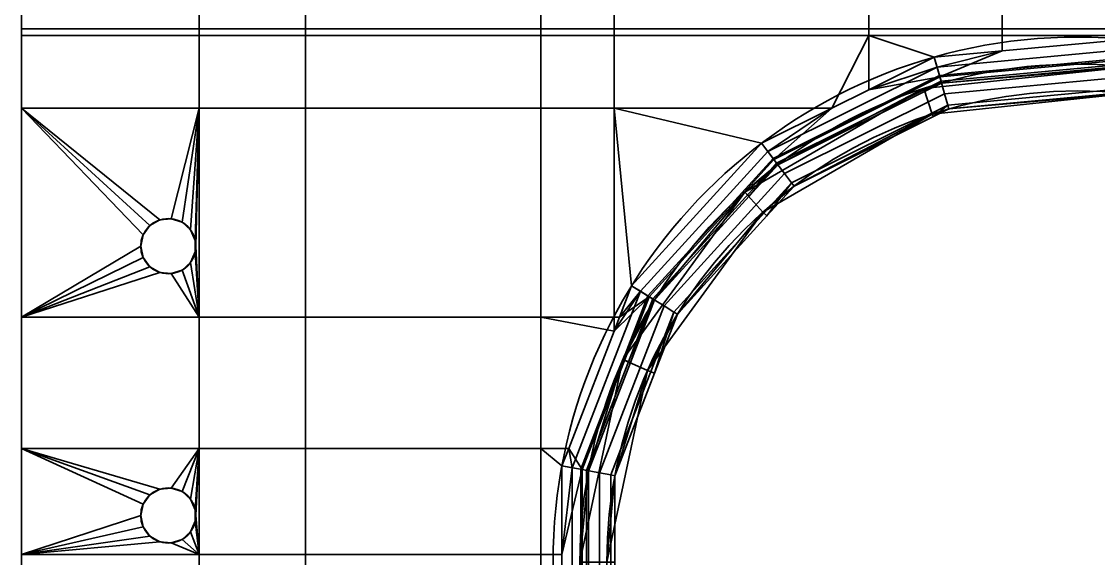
# Model space of a CAD drawing. Header units: millimetres. Extents: x 0 to 430, y 0 to 190.
# Drawn here: x 1.5 to 81.5, y 95.3 to 135.2 of the extents above; entities that cross this region are included whole.
import ezdxf

# ---------------------------------------------------------------- set-up
doc = ezdxf.new("R2010")
doc.units = ezdxf.units.MM
doc.layers.add('1', color=7, linetype='Continuous', true_color=0xffffff)

# ---------------------------------------------------------------- blocks, each defined once
blk = doc.blocks.new('UG_SURFACE_001')
at = {"layer": '1', "color": 252, "linetype": 'Continuous', "lineweight": 35}
for points in [[(14.704899, 135.707468, 3.5), (1.5, 135.707468, 3.5), (1.5, 134.602293, 3.5), (14.704899, 134.602293, 3.5)], [(14.704899, 134.602293, 1.5), (1.5, 134.602293, 1.5), (1.5, 135.707468, 1.5), (14.704899, 135.707468, 1.5)], [(1.5, 134.602293, 3.5), (1.5, 135.707468, 3.5), (1.5, 135.707468, 1.5), (1.5, 134.602293, 1.5)], [(22.593468, 135.707468, 3.5), (14.704899, 135.707468, 3.5), (14.704899, 134.602293, 3.5), (22.593468, 134.602293, 3.5)], [(22.593468, 134.602293, 1.5), (14.704899, 134.602293, 1.5), (14.704899, 135.707468, 1.5), (22.593468, 135.707468, 1.5)], [(40.102527, 135.707468, 3.5), (22.593468, 135.707468, 3.5), (22.593468, 134.602293, 3.5), (40.102527, 134.602293, 3.5)], [(40.102527, 134.602293, 1.5), (22.593468, 134.602293, 1.5), (22.593468, 135.707468, 1.5), (40.102527, 135.707468, 1.5)], [(45.534927, 135.707468, 3.5), (40.102527, 135.707468, 3.5), (40.102527, 134.602293, 3.5), (45.534927, 134.602293, 3.5)], [(45.534927, 134.602293, 1.5), (40.102527, 134.602293, 1.5), (40.102527, 135.707468, 1.5), (45.534927, 135.707468, 1.5)], [(64.467095, 135.707468, 3.5), (45.534927, 135.707468, 3.5), (45.534927, 134.602293, 3.5), (64.467095, 134.602293, 3.5)], [(64.467095, 134.602293, 1.5), (45.534927, 134.602293, 1.5), (45.534927, 135.707468, 1.5), (64.467095, 135.707468, 1.5)], [(74.371278, 135.707468, 3.5), (64.467095, 135.707468, 3.5), (64.467095, 134.602293, 3.5), (74.371278, 134.602293, 3.5)], [(74.371278, 134.602293, 1.5), (64.467095, 134.602293, 1.5), (64.467095, 135.707468, 1.5), (74.371278, 135.707468, 1.5)], [(84.296733, 135.707468, 3.5), (74.371278, 135.707468, 3.5), (74.371278, 134.602293, 3.5), (84.296733, 134.602293, 3.5)], [(84.296733, 134.602293, 1.5), (74.371278, 134.602293, 1.5), (74.371278, 135.707468, 1.5), (84.296733, 135.707468, 1.5)], [(14.704899, 134.602293, 3.5), (1.5, 134.602293, 3.5), (1.5, 134.107456, 3.5), (14.704899, 134.107456, 3.5)], [(14.704899, 134.107456, 1.5), (1.5, 134.107456, 1.5), (1.5, 134.602293, 1.5), (14.704899, 134.602293, 1.5)], [(1.5, 134.107456, 3.5), (1.5, 134.602293, 3.5), (1.5, 134.602293, 1.5), (1.5, 134.107456, 1.5)], [(22.593468, 134.602293, 3.5), (14.704899, 134.602293, 3.5), (14.704899, 134.107456, 3.5), (22.593468, 134.107456, 3.5)], [(22.593468, 134.107456, 1.5), (14.704899, 134.107456, 1.5), (14.704899, 134.602293, 1.5), (22.593468, 134.602293, 1.5)], [(40.102527, 134.602293, 3.5), (22.593468, 134.602293, 3.5), (22.593468, 134.107456, 3.5), (40.102527, 134.107456, 3.5)], [(40.102527, 134.107456, 1.5), (22.593468, 134.107456, 1.5), (22.593468, 134.602293, 1.5), (40.102527, 134.602293, 1.5)], [(45.534927, 134.602293, 3.5), (40.102527, 134.602293, 3.5), (40.102527, 134.107456, 3.5), (45.534927, 134.107456, 3.5)], [(45.534927, 134.107456, 1.5), (40.102527, 134.107456, 1.5), (40.102527, 134.602293, 1.5), (45.534927, 134.602293, 1.5)], [(64.467095, 134.602293, 3.5), (45.534927, 134.602293, 3.5), (45.534927, 134.107456, 3.5), (64.467095, 134.107456, 3.5)], [(64.467095, 134.107456, 1.5), (45.534927, 134.107456, 1.5), (45.534927, 134.602293, 1.5), (64.467095, 134.602293, 1.5)], [(74.371278, 134.602293, 3.5), (64.467095, 134.602293, 3.5), (64.467095, 134.107456, 3.5), (74.371278, 134.107456, 3.5)], [(74.371278, 134.107456, 1.5), (64.467095, 134.107456, 1.5), (64.467095, 134.602293, 1.5), (74.371278, 134.602293, 1.5)], [(84.296733, 134.602293, 3.5), (74.371278, 134.602293, 3.5), (74.371278, 134.107456, 3.5), (84.296733, 134.107456, 3.5)], [(84.296733, 134.107456, 1.5), (74.371278, 134.107456, 1.5), (74.371278, 134.602293, 1.5), (84.296733, 134.602293, 1.5)], [(14.704899, 134.107456, 3.5), (1.5, 134.107456, 3.5), (1.5, 128.726453, 3.5), (14.704899, 128.726453, 3.5)], [(14.704899, 128.726453, 1.5), (1.5, 128.726453, 1.5), (1.5, 134.107456, 1.5), (14.704899, 134.107456, 1.5)], [(1.5, 128.726453, 3.5), (1.5, 134.107456, 3.5), (1.5, 134.107456, 1.5), (1.5, 128.726453, 1.5)], [(22.593468, 134.107456, 3.5), (14.704899, 134.107456, 3.5), (14.704899, 128.726453, 3.5), (22.593468, 128.726453, 3.5)], [(22.593468, 128.726453, 1.5), (14.704899, 128.726453, 1.5), (14.704899, 134.107456, 1.5), (22.593468, 134.107456, 1.5)], [(40.102527, 134.107456, 3.5), (22.593468, 134.107456, 3.5), (22.593468, 128.726453, 3.5), (40.102527, 128.726453, 3.5)], [(40.102527, 128.726453, 1.5), (22.593468, 128.726453, 1.5), (22.593468, 134.107456, 1.5), (40.102527, 134.107456, 1.5)], [(45.534927, 134.107456, 3.5), (40.102527, 134.107456, 3.5), (40.102527, 128.726453, 3.5), (45.534927, 128.726453, 3.5)], [(45.534927, 128.726453, 1.5), (40.102527, 128.726453, 1.5), (40.102527, 134.107456, 1.5), (45.534927, 134.107456, 1.5)], [(64.467095, 134.107456, 3.5), (45.534927, 134.107456, 3.5), (45.534927, 128.726453, 3.5), (61.726347, 128.726453, 3.5)], [(61.726347, 128.726453, 1.5), (45.534927, 128.726453, 1.5), (45.534927, 134.107456, 1.5), (64.467095, 134.107456, 1.5)], [(61.726347, 128.726453, 3.5), (64.467095, 130.09119, 3.5), (64.467095, 134.107456, 3.5)], [(64.467095, 134.107456, 1.5), (64.467095, 130.09119, 1.5), (61.726347, 128.726453, 1.5)], [(64.467095, 134.107456, 3.5), (64.467095, 130.09119, 3.5), (69.327146, 132.511199, 3.5)], [(69.327146, 132.511199, 3.5), (74.371278, 132.978603, 3.5), (74.371278, 134.107456, 3.5), (64.467095, 134.107456, 3.5)], [(64.467095, 134.107456, 1.5), (74.371278, 134.107456, 1.5), (74.371278, 132.978603, 1.5), (69.327146, 132.511199, 1.5)], [(69.327146, 132.511199, 1.5), (64.467095, 130.09119, 1.5), (64.467095, 134.107456, 1.5)], [(69.536597, 131.775051, 3.652241), (83.527848, 133.071527, 3.652241), (83.598465, 133.833632, 3.5), (74.371278, 132.978603, 3.5)], [(74.371278, 132.978603, 1.5), (83.598465, 133.833632, 1.5), (83.457224, 132.309422, 1.804482), (69.746047, 131.038904, 1.804482)], [(84.296733, 134.107456, 3.5), (74.371278, 134.107456, 3.5), (74.371278, 132.978603, 3.5), (83.598465, 133.833632, 3.5)], [(83.598465, 133.833632, 1.5), (74.371278, 132.978603, 1.5), (74.371278, 134.107456, 1.5), (84.296733, 134.107456, 1.5)], [(74.371278, 132.978603, 3.5), (69.327146, 132.511199, 3.5), (69.536597, 131.775051, 3.652241)], [(69.746047, 131.038904, 1.804482), (69.327146, 132.511199, 1.5), (74.371278, 132.978603, 1.5)], [(69.714159, 131.150976, 4.085787), (83.467975, 132.425457, 4.085787), (83.527848, 133.071527, 3.652241), (69.536597, 131.775051, 3.652241)], [(69.536597, 131.775051, 3.652241), (69.327146, 132.511199, 3.5), (64.467095, 130.09119, 3.5)], [(64.467095, 130.09119, 1.5), (69.327146, 132.511199, 1.5), (69.746047, 131.038904, 1.804482)], [(69.832809, 130.733982, 4.734633), (83.427973, 131.993756, 4.734633), (83.467975, 132.425457, 4.085787), (69.714159, 131.150976, 4.085787)], [(69.746047, 131.038904, 1.804482), (83.457224, 132.309422, 1.804482), (83.337493, 131.017268, 2.671573), (70.101179, 129.790753, 2.671573)], [(64.467095, 130.09119, 3.5), (61.726347, 128.726453, 3.5), (56.958485, 125.5119, 3.652241), (69.536597, 131.775051, 3.652241)], [(57.349503, 124.994107, 4.085787), (69.714159, 131.150976, 4.085787), (69.536597, 131.775051, 3.652241), (56.958485, 125.5119, 3.652241)], [(69.874473, 130.587548, 5.5), (68.566374, 130.189091, 11.5), (83.86755, 131.797314, 11.5)], [(69.184408, 128.286973, 11.5), (83.658494, 129.808262, 11.5), (83.86755, 131.797314, 11.5), (68.566374, 130.189091, 11.5)], [(69.874473, 130.587548, 5.5), (83.413929, 131.842166, 5.5), (83.427973, 131.993756, 4.734633), (69.832809, 130.733982, 4.734633)], [(83.86755, 131.797314, 11.5), (83.413929, 131.842166, 5.5), (69.874473, 130.587548, 5.5)], [(57.610773, 124.648131, 4.734633), (69.832809, 130.733982, 4.734633), (69.714159, 131.150976, 4.085787), (57.349503, 124.994107, 4.085787)], [(69.746047, 131.038904, 1.804482), (57.419721, 124.901123, 1.804482), (61.726347, 128.726453, 1.5), (64.467095, 130.09119, 1.5)], [(57.419721, 124.901123, 1.804482), (69.746047, 131.038904, 1.804482), (70.101179, 129.790753, 2.671573), (58.201756, 123.865537, 2.671573)], [(69.832809, 130.733982, 4.734633), (57.610773, 124.648131, 4.734633), (57.702519, 124.526635, 5.5), (68.667278, 129.986435, 5.5)], [(69.874473, 130.587548, 5.5), (68.667278, 129.986435, 5.5), (68.566374, 130.189091, 11.5)], [(68.667278, 129.986435, 5.5), (69.874473, 130.587548, 5.5), (69.832809, 130.733982, 4.734633)], [(70.101179, 129.790753, 2.671573), (83.337493, 131.017268, 2.671573), (83.257489, 130.15388, 3.969266), (70.338473, 128.95675, 3.969266)], [(57.702519, 124.526635, 5.5), (55.242166, 122.496359, 11.5), (68.566374, 130.189091, 11.5)], [(68.566374, 130.189091, 11.5), (55.242166, 122.496359, 11.5), (56.580428, 121.010073, 11.5), (69.184408, 128.286973, 11.5)], [(68.566374, 130.189091, 11.5), (68.667278, 129.986435, 5.5), (57.702519, 124.526635, 5.5)], [(58.201756, 123.865537, 2.671573), (70.101179, 129.790753, 2.671573), (70.338473, 128.95675, 3.969266), (58.724295, 123.173587, 3.969266)], [(83.658494, 129.808262, 11.5), (69.184408, 128.286973, 11.5), (70.421793, 128.663898, 5.5)], [(70.338473, 128.95675, 3.969266), (83.257489, 130.15388, 3.969266), (83.229393, 129.8507, 5.5), (70.421793, 128.663898, 5.5)], [(70.421793, 128.663898, 5.5), (83.229393, 129.8507, 5.5), (83.658494, 129.808262, 11.5)], [(69.279857, 128.095284, 5.5), (58.907788, 122.930601, 5.5), (58.724295, 123.173587, 3.969266), (70.338473, 128.95675, 3.969266)], [(70.338473, 128.95675, 3.969266), (70.421793, 128.663898, 5.5), (69.279857, 128.095284, 5.5)], [(1.5, 128.726453, 3.5), (11.037867, 119.998708, 3.5), (11.7761, 120.424926, 3.5)], [(1.5, 128.726453, 3.5), (1.5, 113.211535, 3.5), (10.359584, 118.475258, 3.5), (10.536816, 119.309068, 3.5)], [(11.7761, 120.424926, 3.5), (12.623868, 120.514028, 3.5), (14.704899, 128.726453, 3.5), (1.5, 128.726453, 3.5)], [(10.536816, 119.309068, 3.5), (11.037867, 119.998708, 3.5), (1.5, 128.726453, 3.5)], [(1.5, 128.726453, 1.5), (14.704899, 128.726453, 1.5), (12.623868, 120.514028, 1.5), (11.7761, 120.424926, 1.5)], [(1.5, 128.726453, 1.5), (11.037867, 119.998708, 1.5), (10.536816, 119.309068, 1.5)], [(11.7761, 120.424926, 1.5), (11.037867, 119.998708, 1.5), (1.5, 128.726453, 1.5)], [(10.536816, 119.309068, 1.5), (10.359584, 118.475258, 1.5), (1.5, 113.211535, 1.5), (1.5, 128.726453, 1.5)], [(1.5, 113.211535, 3.5), (1.5, 128.726453, 3.5), (1.5, 128.726453, 1.5), (1.5, 113.211535, 1.5)], [(12.623868, 120.514028, 3.5), (13.434584, 120.250612, 3.5), (14.704899, 128.726453, 3.5)], [(14.704899, 128.726453, 1.5), (13.434584, 120.250612, 1.5), (12.623868, 120.514028, 1.5)], [(14.704899, 128.726453, 3.5), (13.434584, 120.250612, 3.5), (14.068069, 119.680218, 3.5)], [(14.068069, 119.680218, 1.5), (13.434584, 120.250612, 1.5), (14.704899, 128.726453, 1.5)], [(14.068069, 119.680218, 3.5), (14.414787, 118.901476, 3.5), (14.704899, 128.726453, 3.5)], [(14.414787, 118.901476, 1.5), (14.068069, 119.680218, 1.5), (14.704899, 128.726453, 1.5)], [(14.704899, 113.211535, 3.5), (14.704899, 128.726453, 3.5), (14.414787, 118.901476, 3.5), (14.414787, 118.04904, 3.5)], [(14.459585, 118.475258, 1.5), (14.414787, 118.901476, 1.5), (14.704899, 128.726453, 1.5)], [(14.704899, 128.726453, 1.5), (14.704899, 113.211535, 1.5), (14.459585, 118.475258, 1.5)], [(22.593468, 128.726453, 3.5), (14.704899, 128.726453, 3.5), (14.704899, 113.211535, 3.5), (22.593468, 113.211535, 3.5)], [(22.593468, 113.211535, 1.5), (14.704899, 113.211535, 1.5), (14.704899, 128.726453, 1.5), (22.593468, 128.726453, 1.5)], [(40.102527, 128.726453, 3.5), (22.593468, 128.726453, 3.5), (22.593468, 113.211535, 3.5), (40.102527, 113.211535, 3.5)], [(40.102527, 113.211535, 1.5), (22.593468, 113.211535, 1.5), (22.593468, 128.726453, 1.5), (40.102527, 128.726453, 1.5)], [(45.534927, 128.726453, 3.5), (40.102527, 128.726453, 3.5), (40.102527, 113.211535, 3.5), (45.534927, 113.211535, 3.5)], [(45.534927, 113.211535, 1.5), (40.102527, 113.211535, 1.5), (40.102527, 128.726453, 1.5), (45.534927, 128.726453, 1.5)], [(45.534927, 128.726453, 3.5), (46.841532, 115.530856, 3.5), (56.49725, 126.122668, 3.5)], [(45.534927, 128.726453, 3.5), (45.534927, 113.211535, 3.5), (45.943022, 113.211535, 3.5), (46.841532, 115.530856, 3.5)], [(56.49725, 126.122668, 3.5), (61.726347, 128.726453, 3.5), (45.534927, 128.726453, 3.5)], [(45.534927, 128.726453, 1.5), (61.726347, 128.726453, 1.5), (56.49725, 126.122668, 1.5)], [(56.49725, 126.122668, 1.5), (46.841532, 115.530856, 1.5), (45.534927, 128.726453, 1.5)], [(46.841532, 115.530856, 1.5), (45.943022, 113.211535, 1.5), (45.534927, 113.211535, 1.5), (45.534927, 128.726453, 1.5)], [(61.726347, 128.726453, 3.5), (56.49725, 126.122668, 3.5), (56.958485, 125.5119, 3.652241)], [(57.419721, 124.901123, 1.804482), (56.49725, 126.122668, 1.5), (61.726347, 128.726453, 1.5)], [(69.184408, 128.286973, 11.5), (56.580428, 121.010073, 11.5), (58.907788, 122.930601, 5.5)], [(58.907788, 122.930601, 5.5), (69.279857, 128.095284, 5.5), (69.184408, 128.286973, 11.5)], [(69.184408, 128.286973, 11.5), (69.279857, 128.095284, 5.5), (70.421793, 128.663898, 5.5)], [(47.492258, 115.127943, 3.652241), (56.958485, 125.5119, 3.652241), (56.49725, 126.122668, 3.5), (46.841532, 115.530856, 3.5)], [(46.841532, 115.530856, 1.5), (56.49725, 126.122668, 1.5), (57.419721, 124.901123, 1.804482), (48.142988, 114.725024, 1.804482)], [(48.043922, 114.786364, 4.085787), (57.349503, 124.994107, 4.085787), (56.958485, 125.5119, 3.652241), (47.492258, 115.127943, 3.652241)], [(48.412528, 114.558138, 4.734633), (57.610773, 124.648131, 4.734633), (57.349503, 124.994107, 4.085787), (48.043922, 114.786364, 4.085787)], [(48.142988, 114.725024, 1.804482), (57.419721, 124.901123, 1.804482), (58.201756, 123.865537, 2.671573), (49.246307, 114.04188, 2.671573)], [(57.610773, 124.648131, 4.734633), (48.412528, 114.558138, 4.734633), (48.541967, 114.477992, 5.5), (55.575039, 122.192904, 5.5)], [(57.702519, 124.526635, 5.5), (55.575039, 122.192904, 5.5), (55.242166, 122.496359, 11.5)], [(55.575039, 122.192904, 5.5), (57.702519, 124.526635, 5.5), (57.610773, 124.648131, 4.734633)], [(49.246307, 114.04188, 2.671573), (58.201756, 123.865537, 2.671573), (58.724295, 123.173587, 3.969266), (49.983524, 113.585413, 3.969266)], [(48.541967, 114.477992, 5.5), (46.198819, 110.049255, 11.5), (55.242166, 122.496359, 11.5)], [(48.02591, 109.235786, 11.5), (56.580428, 121.010073, 11.5), (55.242166, 122.496359, 11.5), (46.198819, 110.049255, 11.5)], [(55.242166, 122.496359, 11.5), (55.575039, 122.192904, 5.5), (48.541967, 114.477992, 5.5)], [(56.895308, 120.723017, 5.5), (50.242402, 113.425128, 5.5), (49.983524, 113.585413, 3.969266), (58.724295, 123.173587, 3.969266)], [(56.580428, 121.010073, 11.5), (56.895308, 120.723017, 5.5), (58.907788, 122.930601, 5.5)], [(58.724295, 123.173587, 3.969266), (58.907788, 122.930601, 5.5), (56.895308, 120.723017, 5.5)], [(56.580428, 121.010073, 11.5), (48.02591, 109.235786, 11.5), (50.242402, 113.425128, 5.5)], [(50.242402, 113.425128, 5.5), (56.895308, 120.723017, 5.5), (56.580428, 121.010073, 11.5)], [(11.7761, 120.424926, 1.5), (11.7761, 120.424926, 3.5), (11.037867, 119.998708, 3.5), (11.037867, 119.998708, 1.5)], [(12.623868, 120.514028, 1.5), (12.623868, 120.514028, 3.5), (11.7761, 120.424926, 3.5), (11.7761, 120.424926, 1.5)], [(13.434584, 120.250612, 1.5), (13.434584, 120.250612, 3.5), (12.623868, 120.514028, 3.5), (12.623868, 120.514028, 1.5)], [(14.068069, 119.680218, 1.5), (14.068069, 119.680218, 3.5), (13.434584, 120.250612, 3.5), (13.434584, 120.250612, 1.5)], [(10.536816, 119.309068, 1.5), (10.536816, 119.309068, 3.5), (10.359584, 118.475258, 3.5), (10.359584, 118.475258, 1.5)], [(11.037867, 119.998708, 1.5), (11.037867, 119.998708, 3.5), (10.536816, 119.309068, 3.5), (10.536816, 119.309068, 1.5)], [(14.414787, 118.901476, 1.5), (14.414787, 118.901476, 3.5), (14.068069, 119.680218, 3.5), (14.068069, 119.680218, 1.5)], [(10.536816, 117.641449, 3.5), (10.359584, 118.475258, 3.5), (1.5, 113.211535, 3.5)], [(1.5, 113.211535, 1.5), (10.359584, 118.475258, 1.5), (10.536816, 117.641449, 1.5)], [(10.359584, 118.475258, 1.5), (10.359584, 118.475258, 3.5), (10.536816, 117.641449, 3.5), (10.536816, 117.641449, 1.5)], [(14.414787, 118.901476, 3.5), (14.414787, 118.901476, 1.5), (14.459585, 118.475258, 1.5)], [(14.459585, 118.475258, 1.5), (14.414787, 118.04904, 3.5), (14.414787, 118.901476, 3.5)], [(14.704899, 113.211535, 1.5), (14.414787, 118.04904, 1.5), (14.459585, 118.475258, 1.5)], [(14.459585, 118.475258, 1.5), (14.414787, 118.04904, 1.5), (14.414787, 118.04904, 3.5)], [(14.704899, 113.211535, 3.5), (14.414787, 118.04904, 3.5), (14.068069, 117.270298, 3.5)], [(14.704899, 113.211535, 1.5), (14.068069, 117.270298, 1.5), (14.414787, 118.04904, 1.5)], [(14.068069, 117.270298, 1.5), (14.068069, 117.270298, 3.5), (14.414787, 118.04904, 3.5), (14.414787, 118.04904, 1.5)], [(1.5, 113.211535, 3.5), (11.037867, 116.951816, 3.5), (10.536816, 117.641449, 3.5)], [(10.536816, 117.641449, 1.5), (11.037867, 116.951816, 1.5), (1.5, 113.211535, 1.5)], [(11.7761, 116.525598, 3.5), (11.037867, 116.951816, 3.5), (1.5, 113.211535, 3.5)], [(1.5, 113.211535, 1.5), (11.037867, 116.951816, 1.5), (11.7761, 116.525598, 1.5)], [(10.536816, 117.641449, 1.5), (10.536816, 117.641449, 3.5), (11.037867, 116.951816, 3.5), (11.037867, 116.951816, 1.5)], [(11.037867, 116.951816, 1.5), (11.037867, 116.951816, 3.5), (11.7761, 116.525598, 3.5), (11.7761, 116.525598, 1.5)], [(14.068069, 117.270298, 3.5), (13.434584, 116.699912, 3.5), (14.704899, 113.211535, 3.5)], [(14.704899, 113.211535, 1.5), (13.434584, 116.699912, 1.5), (14.068069, 117.270298, 1.5)], [(13.434584, 116.699912, 1.5), (13.434584, 116.699912, 3.5), (14.068069, 117.270298, 3.5), (14.068069, 117.270298, 1.5)], [(1.5, 113.211535, 3.5), (14.704899, 113.211535, 3.5), (12.623868, 116.436489, 3.5), (11.7761, 116.525598, 3.5)], [(11.7761, 116.525598, 1.5), (12.623868, 116.436489, 1.5), (14.704899, 113.211535, 1.5), (1.5, 113.211535, 1.5)], [(11.7761, 116.525598, 1.5), (11.7761, 116.525598, 3.5), (12.623868, 116.436489, 3.5), (12.623868, 116.436489, 1.5)], [(14.704899, 113.211535, 3.5), (13.434584, 116.699912, 3.5), (12.623868, 116.436489, 3.5)], [(12.623868, 116.436489, 1.5), (13.434584, 116.699912, 1.5), (14.704899, 113.211535, 1.5)], [(12.623868, 116.436489, 1.5), (12.623868, 116.436489, 3.5), (13.434584, 116.699912, 3.5), (13.434584, 116.699912, 1.5)], [(47.492258, 115.127943, 3.652241), (46.841532, 115.530856, 3.5), (45.943022, 113.211535, 3.5)], [(45.943022, 113.211535, 1.5), (46.841532, 115.530856, 1.5), (48.142988, 114.725024, 1.804482)], [(42.416383, 102.025598, 3.652241), (47.492258, 115.127943, 3.652241), (45.534927, 112.15812, 3.5), (42.165853, 103.461534, 3.5)], [(42.165853, 103.461534, 1.5), (45.534927, 112.15812, 1.5), (48.142988, 114.725024, 1.804482), (43.16872, 101.884961, 1.804482)], [(43.054182, 101.906367, 4.085787), (48.043922, 114.786364, 4.085787), (47.492258, 115.127943, 3.652241), (42.416383, 102.025598, 3.652241)], [(43.480348, 101.826705, 4.734633), (48.412528, 114.558138, 4.734633), (48.043922, 114.786364, 4.085787), (43.054182, 101.906367, 4.085787)], [(43.16872, 101.884961, 1.804482), (48.142988, 114.725024, 1.804482), (49.246307, 114.04188, 2.671573), (44.444315, 101.646513, 2.671573)], [(48.412528, 114.558138, 4.734633), (43.480348, 101.826705, 4.734633), (43.629996, 101.798736, 5.5), (46.744388, 109.837905, 5.5)], [(45.943022, 113.211535, 3.5), (45.534927, 112.15812, 3.5), (47.492258, 115.127943, 3.652241)], [(48.142988, 114.725024, 1.804482), (45.534927, 112.15812, 1.5), (45.943022, 113.211535, 1.5)], [(48.541967, 114.477992, 5.5), (46.744388, 109.837905, 5.5), (46.198819, 110.049255, 11.5)], [(46.744388, 109.837905, 5.5), (48.541967, 114.477992, 5.5), (48.412528, 114.558138, 4.734633)], [(44.444315, 101.646513, 2.671573), (49.246307, 114.04188, 2.671573), (49.983524, 113.585413, 3.969266), (45.296643, 101.487182, 3.969266)], [(14.704899, 113.211535, 3.5), (1.5, 113.211535, 3.5), (1.5, 103.461534, 3.5), (14.704899, 103.461534, 3.5)], [(14.704899, 103.461534, 1.5), (1.5, 103.461534, 1.5), (1.5, 113.211535, 1.5), (14.704899, 113.211535, 1.5)], [(1.5, 103.461534, 3.5), (1.5, 113.211535, 3.5), (1.5, 113.211535, 1.5), (1.5, 103.461534, 1.5)], [(22.593468, 113.211535, 3.5), (14.704899, 113.211535, 3.5), (14.704899, 103.461534, 3.5), (22.593468, 103.461534, 3.5)], [(22.593468, 103.461534, 1.5), (14.704899, 103.461534, 1.5), (14.704899, 113.211535, 1.5), (22.593468, 113.211535, 1.5)], [(40.102527, 113.211535, 3.5), (22.593468, 113.211535, 3.5), (22.593468, 103.461534, 3.5), (40.102527, 103.461534, 3.5)], [(40.102527, 103.461534, 1.5), (22.593468, 103.461534, 1.5), (22.593468, 113.211535, 1.5), (40.102527, 113.211535, 1.5)], [(40.102527, 113.211535, 3.5), (40.102527, 103.461534, 3.5), (42.165853, 103.461534, 3.5), (45.534927, 112.15812, 3.5)], [(45.534927, 112.15812, 3.5), (45.534927, 113.211535, 3.5), (40.102527, 113.211535, 3.5)], [(40.102527, 113.211535, 1.5), (45.534927, 113.211535, 1.5), (45.534927, 112.15812, 1.5)], [(45.534927, 112.15812, 1.5), (42.165853, 103.461534, 1.5), (40.102527, 103.461534, 1.5), (40.102527, 113.211535, 1.5)], [(48.541985, 109.03585, 5.5), (45.59594, 101.431236, 5.5), (45.296643, 101.487182, 3.969266), (49.983524, 113.585413, 3.969266)], [(45.943022, 113.211535, 3.5), (45.534927, 113.211535, 3.5), (45.534927, 112.15812, 3.5)], [(45.534927, 112.15812, 1.5), (45.534927, 113.211535, 1.5), (45.943022, 113.211535, 1.5)], [(48.02591, 109.235786, 11.5), (48.541985, 109.03585, 5.5), (50.242402, 113.425128, 5.5)], [(49.983524, 113.585413, 3.969266), (50.242402, 113.425128, 5.5), (48.541985, 109.03585, 5.5)], [(43.629996, 101.798736, 5.5), (43.000001, 94.999999, 11.5), (46.198819, 110.049255, 11.5)], [(46.198819, 110.049255, 11.5), (43.000001, 94.999999, 11.5), (45.000002, 94.999999, 11.5), (48.02591, 109.235786, 11.5)], [(46.198819, 110.049255, 11.5), (46.744388, 109.837905, 5.5), (43.629996, 101.798736, 5.5)], [(48.02591, 109.235786, 11.5), (45.000002, 94.999999, 11.5), (45.59594, 101.431236, 5.5)], [(45.59594, 101.431236, 5.5), (48.541985, 109.03585, 5.5), (48.02591, 109.235786, 11.5)], [(1.5, 103.461534, 3.5), (11.035059, 99.998705, 3.5), (11.773292, 100.42493, 3.5)], [(1.5, 103.461534, 3.5), (1.5, 95.571034, 3.5), (10.356776, 98.475263, 3.5), (10.534009, 99.309072, 3.5)], [(11.773292, 100.42493, 3.5), (12.62106, 100.514032, 3.5), (14.704899, 103.461534, 3.5), (1.5, 103.461534, 3.5)], [(10.534009, 99.309072, 3.5), (11.035059, 99.998705, 3.5), (1.5, 103.461534, 3.5)], [(1.5, 103.461534, 1.5), (14.704899, 103.461534, 1.5), (12.62106, 100.514032, 1.5), (11.773292, 100.42493, 1.5)], [(1.5, 103.461534, 1.5), (11.035059, 99.998705, 1.5), (10.534009, 99.309072, 1.5)], [(11.773292, 100.42493, 1.5), (11.035059, 99.998705, 1.5), (1.5, 103.461534, 1.5)], [(10.534009, 99.309072, 1.5), (10.356776, 98.475263, 1.5), (1.5, 95.571034, 1.5), (1.5, 103.461534, 1.5)], [(1.5, 95.571034, 3.5), (1.5, 103.461534, 3.5), (1.5, 103.461534, 1.5), (1.5, 95.571034, 1.5)], [(12.62106, 100.514032, 3.5), (13.431777, 100.250617, 3.5), (14.704899, 103.461534, 3.5)], [(14.704899, 103.461534, 1.5), (13.431777, 100.250617, 1.5), (12.62106, 100.514032, 1.5)], [(14.704899, 103.461534, 3.5), (13.431777, 100.250617, 3.5), (14.065262, 99.680223, 3.5)], [(14.065262, 99.680223, 1.5), (13.431777, 100.250617, 1.5), (14.704899, 103.461534, 1.5)], [(14.065262, 99.680223, 3.5), (14.411979, 98.90148, 3.5), (14.704899, 103.461534, 3.5)], [(14.411979, 98.90148, 1.5), (14.065262, 99.680223, 1.5), (14.704899, 103.461534, 1.5)], [(14.704899, 95.571034, 3.5), (14.704899, 103.461534, 3.5), (14.411979, 98.90148, 3.5), (14.411979, 98.049045, 3.5)], [(14.456777, 98.475263, 1.5), (14.411979, 98.90148, 1.5), (14.704899, 103.461534, 1.5)], [(14.704899, 103.461534, 1.5), (14.704899, 95.571034, 1.5), (14.456777, 98.475263, 1.5)], [(22.593468, 103.461534, 3.5), (14.704899, 103.461534, 3.5), (14.704899, 95.571034, 3.5), (22.593468, 95.571034, 3.5)], [(22.593468, 95.571034, 1.5), (14.704899, 95.571034, 1.5), (14.704899, 103.461534, 1.5), (22.593468, 103.461534, 1.5)], [(40.102527, 103.461534, 3.5), (22.593468, 103.461534, 3.5), (22.593468, 95.571034, 3.5), (40.102527, 95.571034, 3.5)], [(40.102527, 95.571034, 1.5), (22.593468, 95.571034, 1.5), (22.593468, 103.461534, 1.5), (40.102527, 103.461534, 1.5)], [(40.102527, 103.461534, 3.5), (40.102527, 95.571034, 3.5), (41.664049, 95.571034, 3.5), (41.664049, 102.166228, 3.5)], [(41.664049, 102.166228, 3.5), (42.165853, 103.461534, 3.5), (40.102527, 103.461534, 3.5)], [(40.102527, 103.461534, 1.5), (42.165853, 103.461534, 1.5), (41.664049, 102.166228, 1.5)], [(41.664049, 102.166228, 1.5), (41.664049, 95.571034, 1.5), (40.102527, 95.571034, 1.5), (40.102527, 103.461534, 1.5)], [(42.165853, 103.461534, 3.5), (41.664049, 102.166228, 3.5), (42.416383, 102.025598, 3.652241)], [(43.16872, 101.884961, 1.804482), (41.664049, 102.166228, 1.5), (42.165853, 103.461534, 1.5)], [(42.416383, 102.025598, 3.652241), (41.664049, 102.166228, 3.5), (41.664049, 95.571034, 3.5)], [(41.664049, 95.571034, 1.5), (41.664049, 102.166228, 1.5), (43.16872, 101.884961, 1.804482)], [(42.416383, 87.974407, 3.652241), (42.416383, 102.025598, 3.652241), (41.664049, 95.571034, 3.5), (41.664049, 90.742782, 3.5)], [(41.664049, 90.742782, 1.5), (41.664049, 95.571034, 1.5), (43.16872, 101.884961, 1.804482), (43.16872, 88.115044, 1.804482)], [(43.054182, 88.093631, 4.085787), (43.054182, 101.906367, 4.085787), (42.416383, 102.025598, 3.652241), (42.416383, 87.974407, 3.652241)], [(43.629996, 101.798736, 5.5), (43.629996, 94.999999, 5.5), (43.000001, 94.999999, 11.5)], [(43.480348, 88.173293, 4.734633), (43.480348, 101.826705, 4.734633), (43.054182, 101.906367, 4.085787), (43.054182, 88.093631, 4.085787)], [(43.16872, 88.115044, 1.804482), (43.16872, 101.884961, 1.804482), (44.444315, 101.646513, 2.671573), (44.444315, 88.353492, 2.671573)], [(43.629996, 94.999999, 5.5), (43.629996, 101.798736, 5.5), (43.480348, 101.826705, 4.734633), (43.480348, 88.173293, 4.734633)], [(44.444315, 88.353492, 2.671573), (44.444315, 101.646513, 2.671573), (45.296643, 101.487182, 3.969266), (45.296643, 88.512816, 3.969266)], [(45.000002, 94.999999, 11.5), (45.59594, 94.999999, 5.5), (45.59594, 101.431236, 5.5)], [(45.296643, 88.512816, 3.969266), (45.296643, 101.487182, 3.969266), (45.59594, 101.431236, 5.5), (45.59594, 94.999999, 5.5)], [(11.773292, 100.42493, 1.5), (11.773292, 100.42493, 3.5), (11.035059, 99.998705, 3.5), (11.035059, 99.998705, 1.5)], [(12.62106, 100.514032, 1.5), (12.62106, 100.514032, 3.5), (11.773292, 100.42493, 3.5), (11.773292, 100.42493, 1.5)], [(13.431777, 100.250617, 1.5), (13.431777, 100.250617, 3.5), (12.62106, 100.514032, 3.5), (12.62106, 100.514032, 1.5)], [(14.065262, 99.680223, 1.5), (14.065262, 99.680223, 3.5), (13.431777, 100.250617, 3.5), (13.431777, 100.250617, 1.5)], [(10.534009, 99.309072, 1.5), (10.534009, 99.309072, 3.5), (10.356776, 98.475263, 3.5), (10.356776, 98.475263, 1.5)], [(11.035059, 99.998705, 1.5), (11.035059, 99.998705, 3.5), (10.534009, 99.309072, 3.5), (10.534009, 99.309072, 1.5)], [(14.411979, 98.90148, 1.5), (14.411979, 98.90148, 3.5), (14.065262, 99.680223, 3.5), (14.065262, 99.680223, 1.5)], [(10.534009, 97.641453, 3.5), (10.356776, 98.475263, 3.5), (1.5, 95.571034, 3.5)], [(1.5, 95.571034, 1.5), (10.356776, 98.475263, 1.5), (10.534009, 97.641453, 1.5)], [(10.356776, 98.475263, 1.5), (10.356776, 98.475263, 3.5), (10.534009, 97.641453, 3.5), (10.534009, 97.641453, 1.5)], [(14.411979, 98.90148, 3.5), (14.411979, 98.90148, 1.5), (14.456777, 98.475263, 1.5)], [(14.456777, 98.475263, 1.5), (14.411979, 98.049045, 3.5), (14.411979, 98.90148, 3.5)], [(14.704899, 95.571034, 1.5), (14.411979, 98.049045, 1.5), (14.456777, 98.475263, 1.5)], [(14.456777, 98.475263, 1.5), (14.411979, 98.049045, 1.5), (14.411979, 98.049045, 3.5)], [(14.411979, 98.049045, 3.5), (14.065262, 97.270302, 3.5), (14.704899, 95.571034, 3.5)], [(14.704899, 95.571034, 1.5), (14.065262, 97.270302, 1.5), (14.411979, 98.049045, 1.5)], [(14.065262, 97.270302, 1.5), (14.065262, 97.270302, 3.5), (14.411979, 98.049045, 3.5), (14.411979, 98.049045, 1.5)], [(1.5, 95.571034, 3.5), (11.035059, 96.951813, 3.5), (10.534009, 97.641453, 3.5)], [(10.534009, 97.641453, 1.5), (11.035059, 96.951813, 1.5), (1.5, 95.571034, 1.5)], [(11.773292, 96.525595, 3.5), (11.035059, 96.951813, 3.5), (1.5, 95.571034, 3.5)], [(1.5, 95.571034, 1.5), (11.035059, 96.951813, 1.5), (11.773292, 96.525595, 1.5)], [(10.534009, 97.641453, 1.5), (10.534009, 97.641453, 3.5), (11.035059, 96.951813, 3.5), (11.035059, 96.951813, 1.5)], [(11.035059, 96.951813, 1.5), (11.035059, 96.951813, 3.5), (11.773292, 96.525595, 3.5), (11.773292, 96.525595, 1.5)], [(14.704899, 95.571034, 3.5), (14.065262, 97.270302, 3.5), (13.431777, 96.699908, 3.5)], [(13.431777, 96.699908, 1.5), (14.065262, 97.270302, 1.5), (14.704899, 95.571034, 1.5)], [(13.431777, 96.699908, 1.5), (13.431777, 96.699908, 3.5), (14.065262, 97.270302, 3.5), (14.065262, 97.270302, 1.5)], [(1.5, 95.571034, 3.5), (14.704899, 95.571034, 3.5), (12.62106, 96.436493, 3.5), (11.773292, 96.525595, 3.5)], [(11.773292, 96.525595, 1.5), (12.62106, 96.436493, 1.5), (14.704899, 95.571034, 1.5), (1.5, 95.571034, 1.5)], [(11.773292, 96.525595, 1.5), (11.773292, 96.525595, 3.5), (12.62106, 96.436493, 3.5), (12.62106, 96.436493, 1.5)], [(14.704899, 95.571034, 3.5), (13.431777, 96.699908, 3.5), (12.62106, 96.436493, 3.5)], [(14.704899, 95.571034, 1.5), (12.62106, 96.436493, 1.5), (13.431777, 96.699908, 1.5)], [(12.62106, 96.436493, 1.5), (12.62106, 96.436493, 3.5), (13.431777, 96.699908, 3.5), (13.431777, 96.699908, 1.5)], [(14.704899, 95.571034, 3.5), (1.5, 95.571034, 3.5), (1.5, 90.742782, 3.5), (14.704899, 90.742782, 3.5)], [(14.704899, 90.742782, 1.5), (1.5, 90.742782, 1.5), (1.5, 95.571034, 1.5), (14.704899, 95.571034, 1.5)], [(1.5, 90.742782, 3.5), (1.5, 95.571034, 3.5), (1.5, 95.571034, 1.5), (1.5, 90.742782, 1.5)], [(22.593468, 95.571034, 3.5), (14.704899, 95.571034, 3.5), (14.704899, 90.742782, 3.5), (22.593468, 90.742782, 3.5)], [(22.593468, 90.742782, 1.5), (14.704899, 90.742782, 1.5), (14.704899, 95.571034, 1.5), (22.593468, 95.571034, 1.5)], [(40.102527, 95.571034, 3.5), (22.593468, 95.571034, 3.5), (22.593468, 90.742782, 3.5), (40.102527, 90.742782, 3.5)], [(40.102527, 90.742782, 1.5), (22.593468, 90.742782, 1.5), (22.593468, 95.571034, 1.5), (40.102527, 95.571034, 1.5)], [(41.664049, 95.571034, 3.5), (40.102527, 95.571034, 3.5), (40.102527, 90.742782, 3.5), (41.664049, 90.742782, 3.5)], [(41.664049, 90.742782, 1.5), (40.102527, 90.742782, 1.5), (40.102527, 95.571034, 1.5), (41.664049, 95.571034, 1.5)]]:
    blk.add_3dface(points, dxfattribs=at)

msp = doc.modelspace()

# ---------------------------------------------------------------- linework, layer by layer
at = {"layer": '1', "color": 252, "linetype": 'Continuous', "lineweight": 35}
for p, q in [((1.5, 189.815823, 3.5), (1.5, 0.209156, 3.5)), ((1.5, 189.815823, 1.5), (1.5, 0.209156, 1.5))]:
    msp.add_line(p, q, dxfattribs=at)
at = {"layer": '1', "color": 252, "linetype": 'Continuous', "lineweight": 35, "extrusion": (0, 0, -1)}
for centre, radius in [((-80, 95, -3.5), 39), ((-80, 95, -5.5), 35), ((-12.409585, 118.475261, -3.5), 2.05), ((-12.406777, 98.475261, -3.5), 2.05)]:
    msp.add_circle(centre, radius, dxfattribs=at)
at = {"layer": '1', "color": 252, "linetype": 'Continuous', "lineweight": 35}
for centre, radius in [((80, 95, 1.5), 39), ((80, 95, 11.5), 37), ((80, 95, 5.5), 37), ((80, 95, 11.5), 35), ((12.409585, 118.475261, 1.5), 2.05), ((12.406777, 98.475261, 1.5), 2.05)]:
    msp.add_circle(centre, radius, dxfattribs=at)

# ---------------------------------------------------------------- block references
msp.add_blockref('UG_SURFACE_001', (0, 0), dxfattribs=at)

doc.saveas('drawing.dxf')
